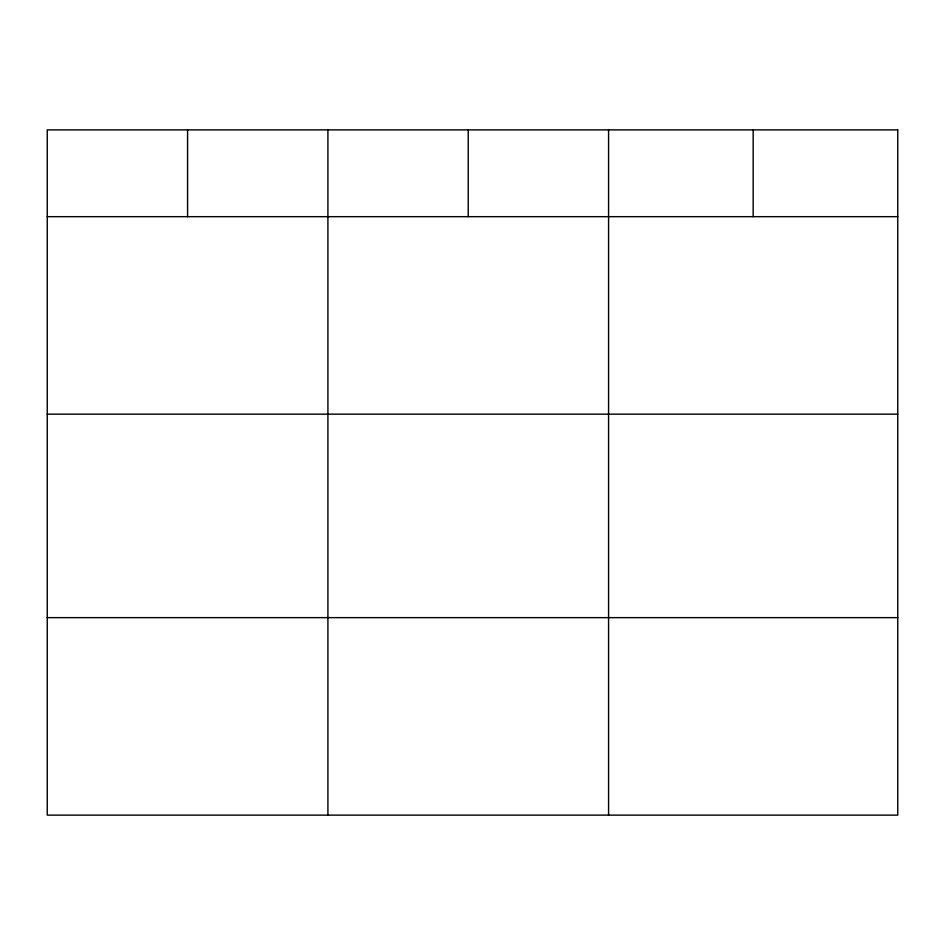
<?xml version="1.0" encoding="UTF-8"?>
<svg xmlns="http://www.w3.org/2000/svg" width="945" height="945" viewBox="0 0 945 945"><rect width="100%" height="100%" fill="white"/><g stroke="black" fill="none" stroke-linecap="round" stroke-linejoin="round"><path stroke-width="1.42" d="M47.25 216.677L897.75 216.677M47.25 414.158L897.75 414.158M47.25 617.64L897.75 617.64M753.165 129.878L753.165 216.677M608.58 129.878L608.58 815.122M468.247 129.878L468.247 216.677M327.915 129.878L327.915 815.122M187.583 129.878L187.583 216.677M897.75 129.878L47.25 129.878L47.25 815.122L897.75 815.122L897.75 129.878"/></g></svg>
